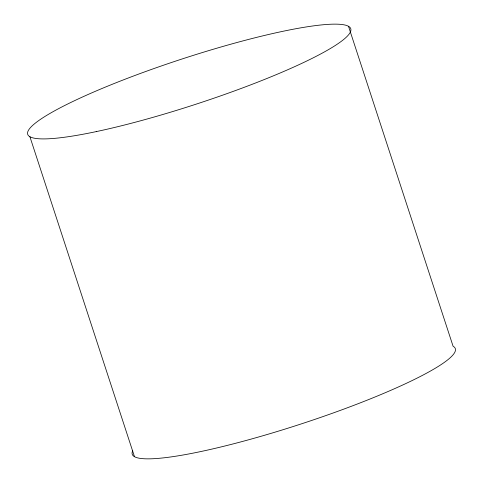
<?xml version="1.0" encoding="UTF-8"?>
<svg xmlns="http://www.w3.org/2000/svg" width="483" height="483" viewBox="0 0 483 483"><rect width="100%" height="100%" fill="white"/><g stroke="black" fill="none" stroke-linecap="round" stroke-linejoin="round"><path stroke-width="0.72" d="M348.509 26.305L453.084 346.239A169.95 23.655 -18.1 0 1 300.571 424.134A169.95 23.655 -18.1 0 1 132.716 450.778M29.916 136.761L134.491 456.695M96.244 131.605A169.95 23.655 -18.1 0 0 350.284 32.222A169.95 23.655 -18.1 0 0 121.118 80.764A169.95 23.655 -18.1 0 0 96.244 131.605"/></g></svg>
